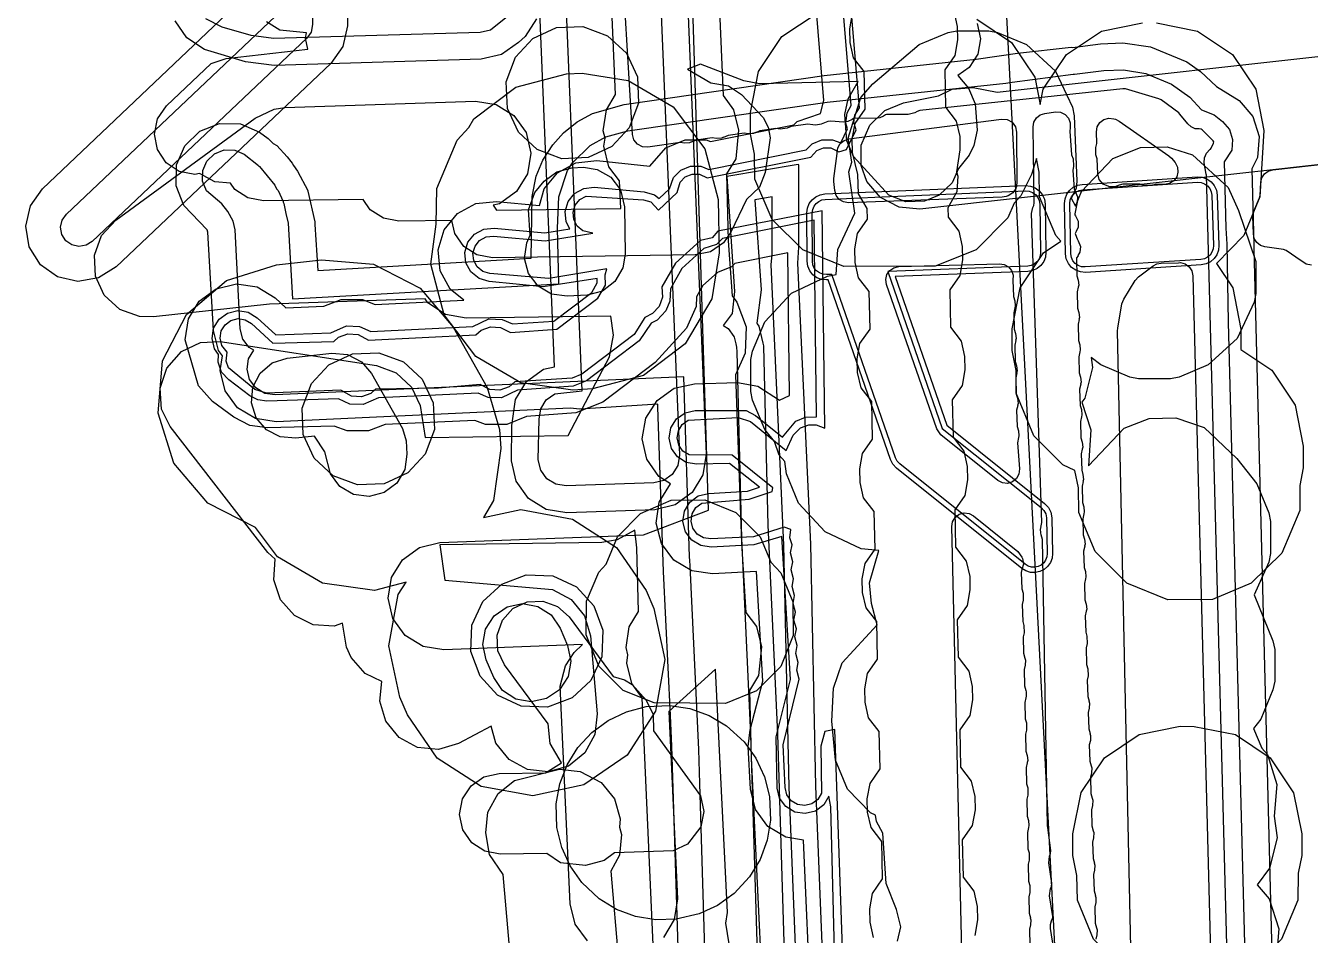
# Model space of a CAD drawing. Header units: metres. Extents: x 17722 to 17999, y 13535 to 15917.
# Drawn here: x 17749.28 to 17797.12, y 15619.15 to 15653 of the extents above; entities that cross this region are included whole.
import ezdxf

# ---------------------------------------------------------------- set-up
doc = ezdxf.new("R2010")
doc.units = ezdxf.units.M
for name, color, linetype in [('AI_GREENING_ALLOWED_ZONE', 4, 'Continuous'), ('AI_GREENING_EXCLUSIONS', 1, 'Continuous'), ('AI_GREENING_LAWN', 82, 'Continuous')]:
    doc.layers.add(name, color=color, linetype=linetype)

msp = doc.modelspace()

# ---------------------------------------------------------------- linework, layer by layer
at = {"layer": 'AI_GREENING_ALLOWED_ZONE'}
msp.add_lwpolyline([(17797.17, 15644.089), (17796.972, 15644.124), (17796.803, 15644.235), (17796.786, 15644.252), (17796.225, 15644.627), (17796.123, 15644.666), (17795.429, 15644.768), (17795.429, 15644.768), (17795.264, 15644.823), (17795.128, 15644.931), (17795.037, 15645.079), (17795.002, 15645.25), (17794.985, 15645.894), (17795.024, 15646.1), (17795.231, 15646.595), (17795.25, 15646.676), (17795.279, 15647.172), (17795.32, 15647.341), (17795.416, 15647.486), (17795.556, 15647.59), (17795.723, 15647.639), (17800.774, 15648.201)], dxfattribs=at)
at = {"layer": 'AI_GREENING_EXCLUSIONS'}
for points in [[(17770.209, 15618.936), (17769.746, 15619.563), (17769.558, 15620.321), (17769.189, 15628.421), (17769.379, 15629.177), (17769.708, 15629.667), (17770.022, 15629.965), (17764.854, 15629.767), (17764.083, 15629.89), (17763.418, 15630.298), (17762.96, 15630.93), (17762.779, 15631.689), (17762.902, 15632.459), (17763.31, 15633.124), (17763.942, 15633.582), (17764.701, 15633.764), (17772.287, 15634.054), (17774.712, 15634.964), (17773.243, 15681.901)], [(17772.929, 15612.382), (17772.241, 15627.988), (17771.85, 15628.518), (17771.663, 15629.275), (17771.709, 15629.578), (17771.639, 15629.856), (17771.754, 15630.628), (17772.099, 15631.202), (17772.045, 15633.572), (17771.966, 15634.22), (17771.306, 15633.86), (17770.736, 15633.768), (17764.707, 15633.683), (17764.89, 15632.363), (17768.906, 15632.012), (17769.593, 15631.643), (17770.086, 15631.038), (17770.311, 15630.291), (17770.562, 15627.393), (17770.476, 15626.617), (17770.1, 15625.933), (17769.491, 15625.445), (17768.742, 15625.228), (17767.966, 15625.313), (17767.282, 15625.689), (17766.795, 15626.298), (17766.612, 15626.928), (17765.399, 15626.284), (17764.651, 15626.06), (17763.875, 15626.139), (17763.188, 15626.508), (17762.694, 15627.113), (17762.47, 15627.86), (17762.544, 15628.594), (17761.923, 15628.895), (17761.405, 15629.479), (17761.23, 15629.865), (17761.074, 15630.759), (17760.766, 15630.655), (17759.988, 15630.706), (17759.288, 15631.051), (17758.773, 15631.637), (17758.522, 15632.376), (17758.573, 15633.147), (17758.293, 15633.39), (17754.657, 15638.078), (17754.341, 15638.732), (17754.286, 15639.51), (17754.533, 15640.251), (17755.088, 15640.873), (17755.795, 15641.203), (17756.52, 15641.244), (17762.345, 15640.347), (17763.078, 15640.079), (17763.653, 15639.552), (17763.976, 15638.87), (17764.155, 15637.676), (17769.488, 15637.751), (17771.019, 15640.681), (17771.175, 15641.477), (17771.078, 15642.191), (17765.68, 15642.115), (17764.912, 15642.256), (17764.257, 15642.681), (17764.153, 15642.831), (17758.362, 15642.635), (17754.037, 15642.162), (17753.515, 15642.173), (17752.782, 15642.44), (17752.207, 15642.968), (17751.877, 15643.675), (17751.843, 15644.455), (17752.11, 15645.188), (17752.638, 15645.763), (17757.823, 15649.564), (17758.53, 15649.893), (17758.937, 15649.95), (17766.027, 15650.19), (17766.797, 15650.064), (17767.461, 15649.652), (17767.916, 15649.019), (17768.094, 15648.259), (17767.968, 15647.489), (17767.556, 15646.826), (17766.923, 15646.37), (17766.687, 15646.315), (17766.819, 15646.131), (17771.439, 15646.196), (17771.394, 15647.223), (17771.003, 15647.753), (17770.816, 15648.511), (17770.861, 15648.814), (17770.792, 15649.091), (17770.907, 15649.863), (17771.252, 15650.438), (17770.807, 15660.548)], [(17773.655, 15660.641), (17774.628, 15637.054), (17774.502, 15636.283), (17774.1, 15635.629), (17773.47, 15635.169), (17772.711, 15634.986), (17769.44, 15634.872), (17768.67, 15634.997), (17768.006, 15635.408), (17767.55, 15636.042), (17767.372, 15636.801), (17767.382, 15638.124), (17767.525, 15639.093), (17767.935, 15639.757), (17768.569, 15640.213), (17768.969, 15640.307), (17768.163, 15659.847)], [(17772.655, 15660.6), (17773.628, 15637.019), (17773.566, 15636.634), (17773.36, 15636.302), (17773.049, 15636.077), (17772.67, 15635.985), (17769.405, 15635.871), (17769.02, 15635.934), (17768.688, 15636.139), (17768.46, 15636.456), (17768.371, 15636.836), (17768.399, 15638.358), (17768.461, 15638.743), (17768.667, 15639.075), (17768.983, 15639.303), (17770.006, 15639.414), (17769.15, 15660.17)], [(17774.803, 15660.724), (17775.258, 15650.401), (17775.645, 15649.873), (17775.831, 15649.115), (17775.726, 15648.048), (17775.386, 15647.486), (17775.446, 15644.987), (17775.586, 15642.95), (17775.771, 15642.713), (17776.112, 15641.796), (17776.073, 15640.81), (17775.715, 15640.005), (17775.942, 15633.743), (17776.105, 15631.165), (17776.492, 15630.638), (17776.678, 15629.88), (17776.573, 15628.813), (17776.233, 15628.251), (17776.294, 15625.751), (17776.926, 15612.528)], [(17779.432, 15617.589), (17779.261, 15623.93), (17779.197, 15624.319), (17779.005, 15624), (17778.691, 15623.768), (17778.312, 15623.674), (17777.926, 15623.732), (17777.592, 15623.934), (17777.36, 15624.248), (17777.266, 15624.626), (17777.227, 15626.529), (17777.762, 15628.662), (17777.439, 15633.989), (17776.404, 15633.681), (17774.812, 15633.596), (17774.426, 15633.652), (17774.09, 15633.851), (17773.857, 15634.164), (17773.76, 15634.542), (17773.816, 15634.928), (17774.015, 15635.263), (17774.328, 15635.497), (17774.706, 15635.593), (17776.162, 15635.671), (17776.604, 15635.819), (17775.495, 15636.707), (17774.267, 15636.676), (17773.883, 15636.742), (17773.553, 15636.95), (17773.328, 15637.269), (17773.242, 15637.65), (17773.308, 15638.034), (17773.517, 15638.364), (17773.835, 15638.589), (17774.216, 15638.675), (17776.114, 15638.677), (17776.46, 15638.497), (17777.469, 15637.689), (17777.962, 15638.277), (17778.324, 15638.428), (17778.738, 15638.44), (17778.644, 15645.759), (17775.231, 15645.079), (17775.01, 15644.858), (17774.542, 15644.708), (17773.716, 15643.969), (17773.289, 15643.203), (17773.27, 15642.745), (17773.119, 15642.384), (17772.795, 15642.034), (17772.579, 15641.923), (17772.122, 15641.265), (17770.17, 15639.785), (17769.669, 15639.588), (17767.602, 15639.434), (17766.998, 15639.144), (17766.505, 15639.163), (17766.131, 15639.323), (17762.415, 15639.152), (17761.847, 15638.897), (17761.354, 15638.916), (17760.935, 15639.107), (17758.258, 15639.026), (17757.927, 15639.073), (17757.63, 15639.225), (17756.84, 15639.816), (17756.579, 15640.107), (17756.449, 15640.475), (17756.465, 15640.767), (17756.312, 15640.976), (17756.22, 15641.355), (17756.28, 15641.74), (17756.483, 15642.074), (17756.798, 15642.304), (17757.177, 15642.396), (17757.563, 15642.336), (17757.896, 15642.133), (17758.594, 15641.491), (17760.65, 15641.565), (17761.225, 15641.826), (17761.718, 15641.806), (17762.129, 15641.622), (17765.936, 15641.8), (17766.534, 15642.084), (17767.027, 15642.064), (17767.409, 15641.899), (17768.955, 15642.001), (17770.359, 15643.065), (17770.562, 15643.428), (17770.562, 15643.587), (17768.558, 15643.286), (17766.54, 15643.475), (17766.166, 15643.587), (17765.863, 15643.833), (17765.678, 15644.176), (17765.638, 15644.564), (17765.749, 15644.938), (17765.995, 15645.241), (17766.339, 15645.426), (17766.727, 15645.466), (17768.615, 15645.289), (17769.542, 15645.444), (17769.407, 15645.695), (17769.367, 15646.083), (17769.478, 15646.457), (17769.724, 15646.76), (17770.068, 15646.945), (17770.456, 15646.986), (17772.317, 15646.815), (17772.693, 15646.71), (17772.872, 15646.569), (17773.253, 15646.929), (17773.402, 15647.346), (17773.678, 15647.622), (17774.038, 15647.772), (17774.429, 15647.772), (17774.718, 15647.652), (17778.353, 15648.377), (17778.574, 15648.598), (17778.934, 15648.748), (17779.325, 15648.748), (17779.635, 15648.643), (17779.889, 15649.162), (17779.829, 15649.371), (17779.873, 15649.759), (17780.024, 15650.033), (17779.626, 15654.816)], [(17779.732, 15617.603), (17779.411, 15626.809), (17779.044, 15626.731), (17778.895, 15626.187), (17778.924, 15624.436), (17778.783, 15624.202), (17778.563, 15624.039), (17778.298, 15623.974), (17778.028, 15624.014), (17777.794, 15624.155), (17777.632, 15624.375), (17777.566, 15624.64), (17777.492, 15626.233), (17778.083, 15628.68), (17777.994, 15629.007), (17778.049, 15629.303), (17777.96, 15629.63), (17778.015, 15629.926), (17777.927, 15630.253), (17777.982, 15630.549), (17777.893, 15630.876), (17777.948, 15631.172), (17777.859, 15631.499), (17777.914, 15631.795), (17777.825, 15632.122), (17777.88, 15632.418), (17777.792, 15632.745), (17777.85, 15633.051), (17777.765, 15633.38), (17777.823, 15633.675), (17777.742, 15633.936), (17777.775, 15634.243), (17777.527, 15634.335), (17776.388, 15633.98), (17774.796, 15633.896), (17774.526, 15633.935), (17774.291, 15634.074), (17774.127, 15634.293), (17774.06, 15634.558), (17774.099, 15634.828), (17774.238, 15635.063), (17774.457, 15635.226), (17776.219, 15635.373), (17777.082, 15635.663), (17777.107, 15635.801), (17775.597, 15637.01), (17773.99, 15637.022), (17773.759, 15637.168), (17773.602, 15637.391), (17773.542, 15637.657), (17773.588, 15637.927), (17773.734, 15638.157), (17773.957, 15638.315), (17775.817, 15638.416), (17776.273, 15638.263), (17777.607, 15637.194), (17777.861, 15637.759), (17778.13, 15638.028), (17778.441, 15638.146), (17778.719, 15638.146), (17779.044, 15638.018), (17778.94, 15646.104), (17775.056, 15645.35), (17774.843, 15645.107), (17774.417, 15645.002), (17773.479, 15644.161), (17772.972, 15643.284), (17772.995, 15642.901), (17772.87, 15642.551), (17772.627, 15642.283), (17772.34, 15642.142), (17771.941, 15641.504), (17769.989, 15640.025), (17769.638, 15639.886), (17767.495, 15639.743), (17767.289, 15639.563), (17766.939, 15639.438), (17766.565, 15639.457), (17766.201, 15639.648), (17764.657, 15639.515), (17762.314, 15639.467), (17762.138, 15639.316), (17761.788, 15639.191), (17761.413, 15639.21), (17761.022, 15639.429), (17758.25, 15639.326), (17757.81, 15639.465), (17756.837, 15640.26), (17756.746, 15640.517), (17756.786, 15640.844), (17756.584, 15641.102), (17756.519, 15641.367), (17756.561, 15641.637), (17756.704, 15641.871), (17756.924, 15642.032), (17757.19, 15642.096), (17757.459, 15642.054), (17757.693, 15641.912), (17758.482, 15641.186), (17760.752, 15641.25), (17760.934, 15641.406), (17761.284, 15641.532), (17761.659, 15641.512), (17762.045, 15641.299), (17766.042, 15641.489), (17766.243, 15641.664), (17766.593, 15641.79), (17766.967, 15641.77), (17767.336, 15641.575), (17769.064, 15641.708), (17770.591, 15642.865), (17770.88, 15643.348), (17770.857, 15643.73), (17770.928, 15643.952), (17768.767, 15643.591), (17766.568, 15643.774), (17766.306, 15643.852), (17766.094, 15644.024), (17765.965, 15644.264), (17765.936, 15644.536), (17766.015, 15644.798), (17766.187, 15645.01), (17766.427, 15645.14), (17766.699, 15645.168), (17768.626, 15644.987), (17770.4, 15645.283), (17770.035, 15645.371), (17769.823, 15645.543), (17769.693, 15645.784), (17769.665, 15646.055), (17769.743, 15646.317), (17769.916, 15646.529), (17770.156, 15646.659), (17772.294, 15646.516), (17772.557, 15646.442), (17772.85, 15646.136), (17773.547, 15646.794), (17773.652, 15647.18), (17773.845, 15647.373), (17774.097, 15647.478), (17774.37, 15647.478), (17774.661, 15647.335), (17778.527, 15648.106), (17778.741, 15648.349), (17778.993, 15648.454), (17779.266, 15648.454), (17779.561, 15648.307), (17779.848, 15648.394), (17780.207, 15649.129), (17780.128, 15649.396), (17780.159, 15649.668), (17780.333, 15649.94), (17779.915, 15654.958)], [(17779.388, 15596.878), (17778.254, 15622.691), (17777.587, 15622.792), (17776.919, 15623.194), (17776.455, 15623.822), (17776.268, 15624.58), (17776.193, 15626.172), (17776.262, 15626.794), (17776.739, 15628.606), (17776.493, 15632.691), (17774.865, 15632.598), (17774.093, 15632.709), (17773.422, 15633.107), (17772.954, 15633.732), (17772.762, 15634.489), (17772.873, 15635.261), (17773.298, 15635.951), (17772.864, 15636.225), (17772.414, 15636.863), (17772.242, 15637.624), (17772.375, 15638.393), (17772.792, 15639.053), (17773.429, 15639.503), (17774.19, 15639.675), (17775.784, 15639.716), (17776.553, 15639.583), (17777.348, 15639.067), (17777.728, 15639.242), (17777.66, 15644.543), (17775.69, 15644.151), (17775.565, 15644.026), (17775.051, 15643.813), (17774.504, 15643.329), (17774.269, 15642.904), (17774.25, 15642.547), (17773.894, 15641.745), (17772.726, 15640.468), (17770.774, 15638.988), (17769.771, 15638.593), (17767.936, 15638.452), (17767.196, 15638.163), (17766.405, 15638.163), (17766.004, 15638.31), (17762.668, 15638.156), (17762.045, 15637.916), (17761.253, 15637.916), (17760.764, 15638.1), (17758.288, 15638.027), (17757.626, 15638.119), (17757.031, 15638.425), (17756.241, 15639.016), (17755.719, 15639.596), (17755.221, 15641.313), (17755.341, 15642.084), (17755.747, 15642.75), (17756.377, 15643.211), (17757.135, 15643.395), (17757.906, 15643.275), (17758.573, 15642.869), (17758.968, 15642.505), (17760.384, 15642.558), (17761.027, 15642.806), (17761.819, 15642.806), (17762.291, 15642.629), (17765.599, 15642.784), (17765.093, 15643.195), (17764.722, 15643.881), (17764.642, 15644.658), (17764.865, 15645.405), (17765.357, 15646.011), (17766.044, 15646.382), (17766.82, 15646.462), (17768.412, 15646.313), (17768.594, 15646.925), (17769.086, 15647.53), (17769.773, 15647.901), (17770.549, 15647.981), (17772.519, 15647.777), (17773.122, 15648.454), (17773.843, 15648.753), (17774.623, 15648.753), (17774.786, 15648.686), (17777.894, 15649.305), (17778.018, 15649.43), (17778.882, 15649.729), (17779.006, 15650.217), (17778.652, 15654.465)], [(17787.079, 15588.403), (17787.079, 15595.93), (17787.193, 15596.504), (17787.519, 15596.99), (17788.005, 15597.315), (17788.71, 15597.403), (17785.766, 15654.317)], [(17791.394, 15653.101), (17792.925, 15652.797), (17794.222, 15651.929), (17795.09, 15650.632), (17795.394, 15649.101), (17795.247, 15646.634), (17794.643, 15645.189), (17793.624, 15644.149), (17794.233, 15643.239), (17794.537, 15641.708), (17794.537, 15640.943), (17795.687, 15640.174), (17796.555, 15638.877), (17796.859, 15637.346), (17796.859, 15636.54), (17796.728, 15635.881), (17796.728, 15634.956), (17796.065, 15633.37), (17794.921, 15632.247), (17793.476, 15631.643), (17791.815, 15631.627), (17790.293, 15632.247), (17789.106, 15633.434), (17788.502, 15634.879), (17788.486, 15635.799), (17788.357, 15636.448), (17787.907, 15636.652), (17786.827, 15637.732), (17786.164, 15639.318), (17786.164, 15640.161), (17786.015, 15640.911), (17786.015, 15641.713), (17786.319, 15643.244), (17787.187, 15644.541), (17787.835, 15644.975), (17787.641, 15645.189), (17787.037, 15646.634), (17787.021, 15647.554), (17786.922, 15648.054), (17786.734, 15647.457), (17786.341, 15646.667), (17786.092, 15646.4), (17785.863, 15645.851), (17784.676, 15644.664), (17783.154, 15644.044), (17779.747, 15644.041), (17778.225, 15644.661), (17777.081, 15645.784), (17776.434, 15647.293), (17776.418, 15648.213), (17776.269, 15648.963), (17776.269, 15649.765), (17776.573, 15651.296), (17777.441, 15652.593), (17778.753, 15653.463)], [(17780.856, 15619.057), (17780.729, 15619.629), (17780.718, 15620.128), (17780.819, 15620.705), (17781.192, 15621.241), (17781.161, 15622.633), (17780.763, 15623.151), (17780.636, 15623.722), (17780.624, 15624.222), (17780.725, 15624.799), (17781.099, 15625.335), (17781.067, 15626.727), (17780.67, 15627.245), (17780.542, 15627.816), (17780.531, 15628.316), (17780.632, 15628.893), (17781.006, 15629.428), (17780.974, 15630.821), (17780.576, 15631.339), (17780.449, 15631.91), (17780.438, 15632.41), (17780.539, 15632.986), (17780.913, 15633.522), (17780.881, 15634.914), (17780.483, 15635.433), (17780.356, 15636.004), (17780.345, 15636.504), (17780.446, 15637.08), (17780.819, 15637.616), (17780.788, 15639.008), (17780.39, 15639.526), (17780.263, 15640.098), (17780.251, 15640.598), (17780.352, 15641.174), (17780.726, 15641.71), (17780.694, 15643.102), (17780.297, 15643.62), (17780.17, 15644.191), (17780.158, 15644.691), (17780.259, 15645.268), (17780.633, 15645.804), (17780.624, 15646.2), (17780.298, 15646.746), (17780.272, 15647.464), (17780.076, 15648.285), (17780.065, 15648.785), (17780.166, 15649.362), (17780.54, 15649.897), (17780.508, 15651.29), (17780.11, 15651.808), (17779.983, 15652.379), (17779.972, 15652.879), (17780.073, 15653.455)], [(17783.843, 15653.541), (17783.971, 15652.97), (17783.982, 15652.47), (17783.881, 15651.894), (17783.507, 15651.358), (17783.539, 15649.966), (17783.937, 15649.448), (17784.064, 15648.876), (17784.075, 15648.376), (17783.94, 15647.56), (17783.995, 15647.402), (17783.96, 15646.818), (17783.624, 15646.22), (17783.632, 15645.872), (17784.03, 15645.354), (17784.157, 15644.782), (17784.168, 15644.283), (17784.067, 15643.706), (17783.694, 15643.17), (17783.725, 15641.778), (17784.123, 15641.26), (17784.25, 15640.689), (17784.262, 15640.189), (17784.161, 15639.612), (17783.787, 15639.076), (17783.819, 15637.684), (17784.216, 15637.166), (17784.344, 15636.595), (17784.355, 15636.095), (17784.254, 15635.518), (17783.88, 15634.983), (17783.912, 15633.59), (17784.31, 15633.072), (17784.437, 15632.501), (17784.448, 15632.001), (17784.347, 15631.425), (17783.973, 15630.889), (17784.005, 15629.497), (17784.403, 15628.978), (17784.53, 15628.407), (17784.541, 15627.907), (17784.44, 15627.331), (17784.067, 15626.795), (17784.098, 15625.403), (17784.496, 15624.885), (17784.623, 15624.313), (17784.635, 15623.813), (17784.534, 15623.237), (17784.16, 15622.701), (17784.192, 15621.309), (17784.589, 15620.791), (17784.716, 15620.22), (17784.728, 15619.72), (17784.627, 15619.143)], [(17784.713, 15653.086), (17784.839, 15652.515), (17784.737, 15651.938), (17784.422, 15651.445), (17784.001, 15651.151), (17784.398, 15650.675), (17784.643, 15650.09), (17784.721, 15649.108), (17784.59, 15648.536), (17784.416, 15648.177), (17784.026, 15647.683), (17783.783, 15647.15), (17783.298, 15646.691), (17782.756, 15646.464), (17782.065, 15646.445), (17781.426, 15646.691), (17780.104, 15648.133), (17779.859, 15648.718), (17779.781, 15649.701), (17779.912, 15650.273), (17780.279, 15650.919), (17776.606, 15650.842), (17776.03, 15650.944), (17774.417, 15651.573), (17773.926, 15651.384), (17774.798, 15650.874), (17775.454, 15650.767), (17775.936, 15650.435), (17776.741, 15649.579), (17776.926, 15649.219), (17777.008, 15648.822), (17776.825, 15647.538), (17776.612, 15646.993), (17776.128, 15646.536), (17775.545, 15645.319), (17775.268, 15644.921), (17774.786, 15644.589), (17774.214, 15644.467), (17766.66, 15644.36), (17766.084, 15644.466), (17765.593, 15644.784), (17765.261, 15645.266), (17765.157, 15645.753), (17763.176, 15645.725), (17762.601, 15645.831), (17762.11, 15646.15), (17761.845, 15646.534), (17758.132, 15646.482), (17757.557, 15646.588), (17757.066, 15646.906), (17756.903, 15647.142), (17756.32, 15647.183), (17755.754, 15647.493), (17755.574, 15647.458), (17755.001, 15647.574), (17754.515, 15647.901), (17754.191, 15648.389), (17754.079, 15648.963), (17754.195, 15649.537), (17754.522, 15650.022), (17756.187, 15651.597), (17756.744, 15651.776), (17759.794, 15652.127), (17759.706, 15652.539), (17759.741, 15652.73), (17758.743, 15652.83), (17758.252, 15653.148)], [(17768.306, 15653.252), (17767.883, 15652.596), (17767.634, 15652.381), (17766.998, 15651.928), (17766.238, 15651.753), (17758.54, 15651.521), (17757.471, 15651.652), (17755.942, 15652.12), (17755.287, 15652.544), (17754.844, 15653.186)], [(17767.165, 15653.292), (17766.588, 15652.84), (17766.208, 15652.752), (17758.51, 15652.52), (17757.676, 15652.631), (17756.599, 15652.941), (17755.984, 15653.261)], [(17784.698, 15653.249), (17785.995, 15652.381), (17786.863, 15651.084), (17787.064, 15650.071), (17787.176, 15650.637), (17788.044, 15651.934), (17789.341, 15652.802), (17790.872, 15653.106)], [(17774.02, 15604.873), (17773.442, 15623.036), (17773.339, 15626.184), (17773.293, 15627.329), (17773.028, 15632.686), (17772.829, 15638.806), (17772.825, 15638.913), (17769.917, 15638.724), (17769.559, 15638.765), (17758.615, 15638.259), (17757.843, 15638.376), (17757.175, 15638.78), (17756.713, 15639.408), (17756.526, 15640.166), (17756.609, 15640.714), (17756.464, 15640.91), (17756.464, 15640.91), (17756.273, 15641.656), (17756.064, 15645.316), (17756.044, 15645.408), (17755.169, 15646.313), (17754.883, 15647.039), (17754.897, 15647.819), (17755.209, 15648.535), (17755.77, 15649.077), (17756.496, 15649.362), (17757.277, 15649.348), (17757.992, 15649.037), (17758.312, 15648.806), (17758.493, 15648.62), (17758.628, 15648.536), (17759.018, 15648.123), (17759.151, 15647.941), (17759.207, 15647.883), (17759.253, 15647.801), (17759.408, 15647.589), (17759.783, 15646.861), (17759.785, 15646.853), (17759.791, 15646.841), (17760.049, 15645.706), (17760.049, 15645.599), (17760.157, 15643.887), (17768.111, 15644.347), (17768.141, 15646.637), (17768.295, 15647.402), (17768.541, 15647.992), (17768.908, 15648.57), (17769.315, 15649.017), (17769.821, 15649.417), (17770.396, 15649.737), (17771.568, 15650.071), (17779.013, 15651.145), (17784.673, 15651.752), (17786.215, 15651.979), (17788.215, 15652.199), (17788.263, 15652.192), (17789.306, 15652.327), (17790.146, 15652.358), (17791.176, 15652.21), (17792.518, 15651.653), (17793.037, 15651.295), (17793.626, 15650.738), (17794.478, 15650.214), (17794.984, 15649.619), (17795.223, 15648.877), (17795.161, 15648.099), (17794.94, 15647.668), (17795.013, 15644.829), (17795.021, 15644.709), (17795.029, 15644.214), (17795.866, 15611.666)], [(17781.747, 15618.926), (17781.877, 15619.456), (17781.716, 15620.104), (17781.327, 15621.074), (17781.202, 15622.95), (17780.965, 15623.381), (17780.932, 15623.61), (17780.744, 15623.705), (17779.889, 15624.582), (17779.436, 15625.666), (17779.303, 15627.119), (17779.371, 15628.341), (17779.682, 15629.288), (17780.986, 15630.699), (17780.785, 15631.499), (17780.71, 15632.265), (17781.05, 15633.463), (17780.4, 15633.528), (17779.054, 15634.159), (17778.066, 15635.232), (17777.612, 15636.316), (17777.547, 15636.779), (17777.341, 15637.021), (17777.168, 15637.53), (17776.807, 15637.976), (17776.354, 15639.06), (17776.289, 15639.382), (17776.289, 15640.57), (17776.354, 15640.892), (17776.354, 15640.892), (17776.807, 15641.976), (17777.795, 15643.049), (17779.142, 15643.68), (17779.467, 15643.745), (17779.532, 15644.676), (17780.159, 15646.017), (17779.936, 15647.562), (17780.042, 15647.923), (17779.912, 15648.82), (17780.385, 15650.334), (17780.824, 15650.835), (17782.557, 15652.297), (17783.64, 15652.75), (17783.963, 15652.815), (17785.15, 15652.815), (17785.473, 15652.75), (17786.556, 15652.297), (17787.63, 15651.309), (17788.26, 15649.962), (17788.326, 15649.64), (17788.433, 15647.21), (17788.402, 15646.939), (17788.218, 15646.583), (17788.381, 15646.284), (17788.603, 15646.835), (17789.763, 15648.057), (17790.793, 15648.464), (17791.787, 15648.491), (17792.736, 15648.191), (17794.061, 15646.98), (17794.447, 15646.124), (17795.092, 15644.219), (17795.092, 15643.032), (17795.027, 15642.709), (17794.396, 15641.363), (17793.322, 15640.375), (17792.239, 15639.921), (17791.916, 15639.856), (17790.729, 15639.856), (17790.407, 15639.921), (17789.323, 15640.375), (17788.957, 15640.655), (17789.013, 15640.274), (17788.728, 15639.139), (17788.617, 15638.989), (17788.944, 15637.958), (17788.865, 15636.614), (17790.192, 15638.024), (17791.123, 15638.374), (17792.117, 15638.401), (17793.167, 15638.049), (17794.391, 15636.89), (17795.127, 15635.954), (17795.58, 15634.871), (17795.645, 15634.549), (17795.645, 15633.361), (17795.58, 15633.039), (17795.035, 15631.819), (17795.732, 15630.109), (17795.797, 15629.786), (17795.797, 15628.599), (17795.732, 15628.277), (17795.279, 15627.193), (17795.009, 15626.838), (17795.321, 15626.11), (17795.523, 15625.87), (17795.876, 15624.754), (17795.772, 15623.581), (17795.891, 15622.777), (17795.606, 15621.642), (17795.149, 15621.027), (17795.596, 15620.496), (17795.95, 15619.38), (17795.846, 15618.207)], [(17802.289, 15648.369), (17782.583, 15646.177), (17781.806, 15646.244), (17781.113, 15646.603), (17780.61, 15647.2), (17780.395, 15647.801), (17780.401, 15648.556), (17780.714, 15649.298), (17781.273, 15649.842), (17781.972, 15650.127), (17783.28, 15650.386), (17783.784, 15650.64), (17783.784, 15650.64), (17784.562, 15650.698), (17785.462, 15650.522), (17799.967, 15652.136)], [(17802.289, 15648.369), (17782.583, 15646.177), (17781.806, 15646.244), (17781.113, 15646.603), (17780.61, 15647.2), (17780.395, 15647.801), (17780.401, 15648.556), (17780.714, 15649.298), (17781.273, 15649.842), (17781.972, 15650.127), (17783.28, 15650.386), (17783.784, 15650.64), (17783.784, 15650.64), (17784.562, 15650.698), (17785.462, 15650.522), (17799.967, 15652.136)], [(17774.896, 15607.904), (17774.385, 15624.799), (17774.344, 15626.055), (17774.021, 15632.894), (17774.014, 15633.098), (17774.007, 15633.235), (17773.792, 15639.936), (17758.569, 15639.258), (17758.183, 15639.316), (17757.849, 15639.518), (17757.618, 15639.832), (17757.525, 15640.211), (17757.583, 15640.597), (17757.779, 15640.921), (17757.6, 15641.027), (17757.369, 15641.335), (17757.369, 15641.335), (17757.272, 15641.713), (17757.077, 15645.408), (17757.011, 15645.724), (17756.812, 15646.089), (17756.588, 15646.367), (17756.01, 15646.854), (17755.867, 15647.217), (17755.874, 15647.607), (17756.03, 15647.964), (17756.311, 15648.235), (17756.674, 15648.378), (17757.064, 15648.371), (17757.422, 15648.215), (17757.949, 15647.801), (17757.969, 15647.776), (17757.994, 15647.759), (17758.557, 15647.064), (17758.623, 15646.932), (17758.679, 15646.861), (17758.868, 15646.459), (17758.873, 15646.436), (17758.897, 15646.387), (17758.968, 15646.015), (17759.05, 15645.649), (17759.211, 15642.828), (17769.136, 15643.387), (17769.085, 15645.469), (17769.141, 15646.635), (17769.464, 15647.608), (17769.648, 15647.896), (17770.308, 15648.544), (17770.882, 15648.864), (17771.711, 15649.082), (17779.127, 15650.151), (17785.785, 15650.865), (17786.023, 15650.896), (17788.293, 15651.202), (17788.345, 15651.195), (17789.435, 15651.335), (17790.17, 15651.359), (17790.992, 15651.227), (17791.951, 15650.829), (17792.63, 15650.335), (17793.072, 15649.866), (17793.544, 15649.678), (17793.857, 15649.43), (17794.11, 15649.132), (17794.23, 15648.761), (17794.199, 15648.372), (17793.911, 15647.932), (17793.975, 15645.468), (17794.016, 15644.866), (17794.066, 15641.961), (17794.804, 15613.635)], [(17780.641, 15576.48), (17778.709, 15624.695), (17778.521, 15633.702), (17778.039, 15644.158), (17778.079, 15644.756), (17778.073, 15647.822), (17778.044, 15647.829), (17775.392, 15647.39), (17775.675, 15643.107), (17775.593, 15642.289), (17775.259, 15641.839), (17775.277, 15641.828), (17775.443, 15641.724), (17775.443, 15641.724), (17775.443, 15641.724), (17775.443, 15641.724), (17775.659, 15641.432), (17775.662, 15641.419), (17775.67, 15641.407), (17775.727, 15641.161), (17775.758, 15641.04), (17775.758, 15641.028), (17775.758, 15641.027), (17775.762, 15640.874), (17775.942, 15633.908), (17776.279, 15626.603), (17776.279, 15626.603), (17776.279, 15626.603), (17776.837, 15608.317)], [(17779.642, 15576.447), (17777.71, 15624.657), (17777.521, 15633.661), (17777.04, 15644.117), (17777.079, 15644.469), (17777.075, 15646.634), (17776.431, 15646.515), (17776.674, 15643.165), (17776.515, 15641.926), (17776.522, 15641.903), (17776.581, 15641.819), (17776.73, 15641.179), (17776.757, 15641.086), (17776.758, 15641.061), (17776.758, 15641.059), (17776.922, 15634.408), (17777.279, 15626.636), (17777.279, 15626.636), (17777.279, 15626.636), (17777.279, 15626.636), (17777.838, 15608.308)], [(17775.481, 15618.823), (17775.358, 15619.592), (17775.419, 15619.993), (17774.969, 15629.045), (17773.228, 15627.471), (17773.553, 15620.507), (17773.437, 15619.736), (17773.034, 15619.067)], [(17767.876, 15612.044), (17767.066, 15621.404), (17766.551, 15622.152), (17766.413, 15622.957), (17766.498, 15623.732), (17766.874, 15624.417), (17767.482, 15624.905), (17769.155, 15625.327), (17769.93, 15625.239), (17770.715, 15624.835), (17771.205, 15624.227), (17771.424, 15623.478), (17771.391, 15623.174), (17771.472, 15622.899), (17771.39, 15622.123), (17771.069, 15621.534), (17771.933, 15611.558)]]:
    msp.add_lwpolyline(points, dxfattribs=at)
for points in [[(17749.905, 15646.932), (17757.261, 15653.899), (17757.203, 15660.95), (17757.349, 15661.717), (17757.777, 15662.369), (17758.422, 15662.808), (17759.186, 15662.967), (17759.953, 15662.821), (17760.605, 15662.393), (17761.044, 15661.747), (17761.203, 15660.983), (17761.267, 15652.991), (17761.094, 15652.23), (17760.643, 15651.593), (17752.655, 15644.028), (17751.995, 15643.612), (17751.226, 15643.481), (17750.465, 15643.654), (17749.828, 15644.105), (17749.412, 15644.765), (17749.281, 15645.534), (17749.454, 15646.295), (17749.905, 15646.932)], [(17750.799, 15645.988), (17758.566, 15653.344), (17758.503, 15660.961), (17758.554, 15661.229), (17758.704, 15661.458), (17758.929, 15661.611), (17759.197, 15661.667), (17759.465, 15661.616), (17759.694, 15661.466), (17759.847, 15661.24), (17759.903, 15660.973), (17759.968, 15653.051), (17759.907, 15652.76), (17759.749, 15652.537), (17751.761, 15644.972), (17751.53, 15644.826), (17751.261, 15644.78), (17750.995, 15644.841), (17750.772, 15644.999), (17750.626, 15645.23), (17750.58, 15645.499), (17750.641, 15645.765), (17750.799, 15645.988)], [(17770.953, 15652.629), (17771.652, 15651.982), (17772.061, 15651.1), (17772.1, 15650.114), (17771.759, 15649.197), (17771.112, 15648.498), (17770.23, 15648.089), (17769.244, 15648.05), (17768.327, 15648.391), (17767.628, 15649.038), (17767.219, 15649.92), (17767.18, 15650.906), (17767.521, 15651.823), (17768.168, 15652.522), (17769.05, 15652.931), (17770.036, 15652.97), (17770.953, 15652.629)], [(17771.713, 15650.961), (17773.396, 15649.976), (17774.575, 15648.421), (17775.069, 15646.534), (17775.103, 15644.546), (17774.829, 15642.837), (17773.844, 15641.154), (17772.289, 15639.975), (17770.395, 15639.481), (17769.655, 15639.436), (17767.723, 15639.702), (17766.039, 15640.688), (17764.86, 15642.242), (17764.366, 15644.129), (17764.571, 15645.614), (17764.59, 15646.937), (17765.346, 15648.743), (17765.784, 15649.207), (17765.975, 15649.533), (17767.529, 15650.711), (17769.417, 15651.205), (17770.004, 15651.235), (17771.713, 15650.961)], [(17770.568, 15647.653), (17771.073, 15647.358), (17771.427, 15646.892), (17771.578, 15646.258), (17771.604, 15644.494), (17771.521, 15643.982), (17771.226, 15643.476), (17770.759, 15643.123), (17770.193, 15642.975), (17769.447, 15642.93), (17768.867, 15643.01), (17768.362, 15643.305), (17768.008, 15643.772), (17767.86, 15644.338), (17767.94, 15644.918), (17768.067, 15645.203), (17768.001, 15646.147), (17768.248, 15646.786), (17768.593, 15647.21), (17769.059, 15647.563), (17769.625, 15647.712), (17770.056, 15647.736), (17770.568, 15647.653)], [(17788.007, 15644.505), (17787.97, 15646.383), (17787.989, 15646.56), (17788.052, 15646.726), (17788.155, 15646.871), (17788.29, 15646.985), (17788.451, 15647.062), (17788.625, 15647.095), (17792.911, 15647.373), (17793.097, 15647.36), (17793.273, 15647.299), (17793.426, 15647.193), (17793.547, 15647.051), (17793.625, 15646.881), (17793.656, 15646.697), (17793.717, 15644.824), (17793.7, 15644.646), (17793.639, 15644.478), (17793.536, 15644.331), (17793.4, 15644.215), (17793.239, 15644.137), (17793.063, 15644.102), (17788.753, 15643.82), (17788.565, 15643.834), (17788.388, 15643.896), (17788.233, 15644.003), (17788.113, 15644.148), (17788.036, 15644.319), (17788.007, 15644.505)], [(17788.207, 15644.509), (17788.17, 15646.387), (17788.184, 15646.513), (17788.229, 15646.632), (17788.302, 15646.735), (17788.399, 15646.817), (17788.513, 15646.872), (17788.638, 15646.896), (17792.924, 15647.173), (17793.057, 15647.164), (17793.182, 15647.12), (17793.292, 15647.045), (17793.378, 15646.943), (17793.434, 15646.822), (17793.456, 15646.691), (17793.517, 15644.817), (17793.505, 15644.69), (17793.461, 15644.57), (17793.388, 15644.465), (17793.291, 15644.382), (17793.176, 15644.327), (17793.05, 15644.302), (17788.74, 15644.02), (17788.606, 15644.029), (17788.479, 15644.074), (17788.369, 15644.151), (17788.283, 15644.254), (17788.228, 15644.376), (17788.207, 15644.509)], [(17779.109, 15643.537), (17778.923, 15643.554), (17778.747, 15643.62), (17778.596, 15643.73), (17778.479, 15643.877), (17778.405, 15644.049), (17778.38, 15644.235), (17778.376, 15646.036), (17778.399, 15646.213), (17778.465, 15646.378), (17778.571, 15646.521), (17778.709, 15646.633), (17778.872, 15646.707), (17779.047, 15646.737), (17781.162, 15646.825), (17781.162, 15646.825), (17786.516, 15647.049), (17786.7, 15647.032), (17786.874, 15646.967), (17787.024, 15646.859), (17787.141, 15646.715), (17787.217, 15646.546), (17787.245, 15646.363), (17787.279, 15644.567), (17787.259, 15644.388), (17787.194, 15644.219), (17787.088, 15644.073), (17786.949, 15643.959), (17786.784, 15643.884), (17786.606, 15643.854), (17781.662, 15643.667), (17783.587, 15638.126), (17787.229, 15635.219), (17787.368, 15635.07), (17787.459, 15634.888), (17787.493, 15634.687), (17787.521, 15633.359), (17787.503, 15633.184), (17787.442, 15633.019), (17787.341, 15632.875), (17787.208, 15632.76), (17787.05, 15632.682), (17786.878, 15632.646), (17786.702, 15632.654), (17786.534, 15632.705), (17786.384, 15632.797), (17781.713, 15636.536), (17781.579, 15636.678), (17781.489, 15636.852), (17779.166, 15643.539), (17779.109, 15643.537)], [(17779.101, 15643.736), (17778.968, 15643.749), (17778.842, 15643.796), (17778.734, 15643.875), (17778.651, 15643.979), (17778.598, 15644.102), (17778.58, 15644.235), (17778.576, 15646.036), (17778.592, 15646.163), (17778.64, 15646.281), (17778.715, 15646.383), (17778.814, 15646.463), (17778.93, 15646.515), (17779.056, 15646.537), (17781.17, 15646.625), (17781.17, 15646.625), (17786.524, 15646.849), (17786.656, 15646.837), (17786.78, 15646.791), (17786.887, 15646.713), (17786.971, 15646.611), (17787.025, 15646.49), (17787.045, 15646.359), (17787.079, 15644.563), (17787.065, 15644.435), (17787.019, 15644.315), (17786.943, 15644.211), (17786.843, 15644.129), (17786.726, 15644.076), (17786.598, 15644.054), (17781.402, 15643.857), (17781.387, 15643.85), (17783.417, 15638.006), (17787.105, 15635.063), (17787.204, 15634.956), (17787.268, 15634.826), (17787.293, 15634.683), (17787.321, 15633.355), (17787.308, 15633.23), (17787.264, 15633.112), (17787.193, 15633.009), (17787.097, 15632.927), (17786.985, 15632.871), (17786.862, 15632.845), (17786.736, 15632.851), (17786.616, 15632.888), (17786.509, 15632.953), (17781.838, 15636.692), (17781.742, 15636.794), (17781.678, 15636.918), (17779.306, 15643.745), (17779.101, 15643.736)], [(17766.311, 15639.824), (17766.461, 15639.538), (17766.922, 15637.971), (17766.974, 15637.261), (17766.705, 15635.329), (17766.33, 15634.691), (17767.726, 15634.99), (17769.645, 15634.639), (17771.283, 15633.579), (17772.391, 15631.974), (17772.677, 15631.314), (17773.086, 15629.406), (17772.734, 15627.488), (17771.675, 15625.849), (17770.069, 15624.741), (17768.162, 15624.332), (17766.243, 15624.683), (17764.605, 15625.743), (17763.496, 15627.348), (17763.211, 15628.008), (17762.802, 15629.916), (17763.154, 15631.834), (17763.445, 15632.284), (17762.272, 15631.98), (17760.34, 15632.249), (17758.658, 15633.237), (17757.835, 15634.326), (17756.06, 15635.227), (17754.802, 15636.718), (17754.211, 15638.577), (17754.377, 15640.521), (17755.274, 15642.254), (17756.765, 15643.511), (17758.624, 15644.102), (17760.294, 15644.289), (17762.238, 15644.123), (17763.971, 15643.227), (17765.201, 15641.784), (17766.311, 15639.824)], [(17757.739, 15639.55), (17758.008, 15640.069), (17758.456, 15640.447), (17759.014, 15640.624), (17760.683, 15640.811), (17761.266, 15640.761), (17761.786, 15640.492), (17762.155, 15640.059), (17763.31, 15638.013), (17763.449, 15637.543), (17763.48, 15637.058), (17763.399, 15636.478), (17763.103, 15635.974), (17762.636, 15635.621), (17762.069, 15635.474), (17761.49, 15635.555), (17760.985, 15635.851), (17760.632, 15636.318), (17760.417, 15637.14), (17760.033, 15637.719), (17759.347, 15637.643), (17758.764, 15637.692), (17758.244, 15637.961), (17757.867, 15638.409), (17757.69, 15638.966), (17757.739, 15639.55)], [(17763.353, 15640.489), (17764.052, 15639.842), (17764.461, 15638.96), (17764.5, 15637.974), (17764.159, 15637.057), (17763.512, 15636.358), (17762.63, 15635.949), (17761.644, 15635.91), (17760.727, 15636.251), (17760.028, 15636.898), (17759.619, 15637.78), (17759.58, 15638.766), (17759.921, 15639.683), (17760.568, 15640.382), (17761.45, 15640.791), (17762.436, 15640.83), (17763.353, 15640.489)], [(17773.315, 15635.338), (17774.573, 15635.352), (17775.726, 15634.885), (17776.632, 15633.979), (17777.03, 15633.029), (17777.399, 15632.641), (17777.852, 15631.557), (17777.867, 15630.3), (17777.399, 15629.146), (17776.493, 15628.24), (17775.34, 15627.773), (17772.684, 15627.795), (17771.531, 15628.262), (17770.625, 15629.168), (17770.157, 15630.322), (17770.171, 15631.579), (17770.625, 15632.663), (17770.897, 15632.953), (17771.326, 15633.979), (17772.175, 15634.846), (17773.315, 15635.338)], [(17769.792, 15632.112), (17770.439, 15631.413), (17770.78, 15630.496), (17770.741, 15629.51), (17770.332, 15628.628), (17769.633, 15627.981), (17768.716, 15627.64), (17767.73, 15627.679), (17766.848, 15628.088), (17766.201, 15628.787), (17765.86, 15629.704), (17765.899, 15630.69), (17766.308, 15631.572), (17767.007, 15632.219), (17767.924, 15632.56), (17768.91, 15632.521), (17769.792, 15632.112)], [(17768.642, 15625.186), (17769.23, 15625.564), (17768.809, 15626.282), (17768.739, 15627.013), (17767.115, 15629.207), (17766.865, 15629.737), (17766.836, 15630.321), (17767.034, 15630.872), (17767.427, 15631.305), (17767.957, 15631.555), (17768.541, 15631.584), (17769.092, 15631.386), (17769.525, 15630.993), (17771.164, 15628.78), (17771.583, 15628.657), (17771.863, 15628.484), (17772.394, 15627.895), (17772.643, 15627.366), (17772.663, 15626.756), (17774.409, 15624.331), (17774.53, 15623.758), (17774.423, 15623.183), (17773.923, 15622.535), (17773.393, 15622.285), (17771.206, 15622.217), (17770.825, 15621.93), (17770.135, 15621.746), (17769.194, 15621.846), (17768.688, 15622.186), (17766.957, 15622.165), (17766.382, 15622.272), (17765.891, 15622.591), (17765.56, 15623.074), (17765.439, 15623.646), (17765.546, 15624.222), (17765.865, 15624.712), (17766.348, 15625.044), (17766.92, 15625.165), (17768.642, 15625.186)], [(17769.464, 15629.926), (17769.586, 15629.354), (17769.481, 15628.778), (17769.163, 15628.287), (17768.681, 15627.954), (17768.109, 15627.831), (17767.533, 15627.937), (17767.042, 15628.255), (17766.71, 15628.736), (17766.424, 15629.396), (17766.302, 15629.968), (17766.407, 15630.544), (17766.725, 15631.035), (17767.207, 15631.368), (17767.779, 15631.491), (17768.354, 15631.385), (17768.846, 15631.067), (17769.184, 15630.572), (17769.464, 15629.926)], [(17771.652, 15627.467), (17772.385, 15627.659), (17773.268, 15627.703), (17774.017, 15627.586), (17774.73, 15627.33), (17775.382, 15626.944), (17776.034, 15626.349), (17776.478, 15625.734), (17776.797, 15625.047), (17776.982, 15624.312), (17777.017, 15623.429), (17776.893, 15622.682), (17776.629, 15621.971), (17776.236, 15621.323), (17775.664, 15620.703), (17775.05, 15620.26), (17774.362, 15619.941), (17773.502, 15619.74), (17772.744, 15619.721), (17771.997, 15619.847), (17771.287, 15620.11), (17770.639, 15620.503), (17769.993, 15621.106), (17769.556, 15621.725), (17769.244, 15622.416), (17769.067, 15623.153), (17769.041, 15624.036), (17769.174, 15624.782), (17769.445, 15625.489), (17769.845, 15626.133), (17770.359, 15626.69), (17770.969, 15627.14), (17771.652, 15627.467)], [(17790.75, 15626.619), (17792.281, 15626.923), (17792.803, 15626.918), (17794.334, 15626.614), (17795.631, 15625.746), (17796.499, 15624.449), (17796.803, 15622.918), (17796.803, 15622.112), (17796.672, 15621.453), (17796.656, 15620.451), (17796.052, 15619.006), (17794.865, 15617.819), (17793.343, 15617.199), (17791.682, 15617.215), (17790.173, 15617.862), (17789.05, 15619.006), (17788.446, 15620.451), (17788.43, 15621.371), (17788.281, 15622.121), (17788.281, 15622.923), (17788.585, 15624.454), (17789.453, 15625.751), (17790.75, 15626.619)]]:
    msp.add_lwpolyline(points, close=True, dxfattribs=at)
at = {"layer": 'AI_GREENING_LAWN'}
for points in [[(17796.677, 15517.822), (17793.252, 15647.433), (17793.248, 15647.47), (17793.173, 15647.893), (17793.177, 15648.084), (17793.251, 15648.26), (17793.386, 15648.395), (17793.402, 15648.405), (17793.427, 15648.441), (17793.514, 15648.634), (17793.524, 15648.678), (17793.499, 15648.716), (17793.1, 15649.12), (17793.055, 15649.148), (17792.989, 15649.156), (17792.839, 15649.164), (17792.682, 15649.23), (17792.556, 15649.344), (17792.269, 15649.712), (17792.221, 15649.759), (17791.563, 15650.243), (17791.485, 15650.281), (17790.234, 15650.645), (17790.139, 15650.654), (17782.579, 15649.842), (17782.484, 15649.812), (17782.392, 15649.76), (17782.144, 15649.696), (17781.373, 15649.7), (17781.337, 15649.695), (17781.304, 15649.679), (17781.23, 15649.63), (17781.092, 15649.565), (17780.941, 15649.545), (17780.182, 15649.562), (17780.144, 15649.557), (17780.11, 15649.541), (17780.056, 15649.503), (17779.901, 15649.431), (17779.732, 15649.415), (17779.266, 15649.451), (17779.152, 15649.433), (17778.907, 15649.33), (17778.713, 15649.292), (17778.595, 15649.316), (17778.409, 15649.34), (17777.792, 15649.25), (17777.645, 15649.186), (17777.379, 15649.148), (17777.22, 15649.168), (17776.626, 15649.084), (17776.457, 15649.014), (17776.455, 15649.02), (17776.385, 15648.987), (17776.196, 15648.975), (17776.032, 15648.997), (17775.438, 15648.912), (17775.269, 15648.843), (17775.266, 15648.849), (17775.197, 15648.816), (17775.007, 15648.804), (17774.843, 15648.825), (17774.249, 15648.741), (17774.08, 15648.671), (17774.078, 15648.677), (17774.008, 15648.644), (17773.819, 15648.632), (17773.655, 15648.653), (17772.451, 15648.481), (17772.246, 15648.494), (17772.063, 15648.588), (17771.934, 15648.748), (17771.88, 15648.946), (17771.423, 15656.625)], [(17787.57, 15618.622), (17787.444, 15619.392), (17787.443, 15619.542), (17787.486, 15619.686), (17787.525, 15619.769), (17787.535, 15619.804), (17787.535, 15619.84), (17787.415, 15620.618), (17787.448, 15620.889), (17787.478, 15620.96), (17787.495, 15621.09), (17787.386, 15621.844), (17787.412, 15622.092), (17787.447, 15622.184), (17787.461, 15622.304), (17787.345, 15623.154), (17787.34, 15623.213), (17787.146, 15633.878), (17787.097, 15634.056), (17787.099, 15634.057), (17787.081, 15634.108), (17787.076, 15634.271), (17787.093, 15634.323), (17787.09, 15634.323), (17787.13, 15634.504), (17786.745, 15646.008), (17786.788, 15646.228), (17786.823, 15646.305), (17786.844, 15646.41), (17786.798, 15649.233), (17786.828, 15649.412), (17786.92, 15649.568), (17787.061, 15649.681), (17787.233, 15649.737), (17787.629, 15649.789), (17787.817, 15649.777), (17787.988, 15649.698), (17788.116, 15649.56), (17788.185, 15649.385), (17788.185, 15649.385), (17788.185, 15649.197), (17788.161, 15649.074), (17788.23, 15648.19), (17788.285, 15648.039), (17788.306, 15647.772), (17788.275, 15647.615), (17788.327, 15646.934), (17788.366, 15646.82), (17788.375, 15646.805), (17788.446, 15646.626), (17788.444, 15646.433), (17788.354, 15646.002), (17788.353, 15645.961), (17788.379, 15645.929), (17788.479, 15645.726), (17788.479, 15645.499), (17788.402, 15645.342), (17788.406, 15645.34), (17788.365, 15645.266), (17788.372, 15645.227), (17788.435, 15645.065), (17788.482, 15644.993), (17788.559, 15644.785), (17788.538, 15644.565), (17788.465, 15644.442), (17788.471, 15644.438), (17788.42, 15644.357), (17788.412, 15644.311), (17788.428, 15643.693), (17788.477, 15643.535), (17788.497, 15643.346), (17788.476, 15643.272), (17788.482, 15643.27), (17788.442, 15643.092), (17788.458, 15642.487), (17788.507, 15642.329), (17788.527, 15642.14), (17788.506, 15642.066), (17788.512, 15642.064), (17788.472, 15641.886), (17788.488, 15641.281), (17788.536, 15641.123), (17788.556, 15640.934), (17788.536, 15640.86), (17788.542, 15640.859), (17788.502, 15640.68), (17788.518, 15640.075), (17788.566, 15639.917), (17788.586, 15639.728), (17788.565, 15639.654), (17788.572, 15639.653), (17788.532, 15639.474), (17788.548, 15638.869), (17788.596, 15638.711), (17788.616, 15638.522), (17788.595, 15638.448), (17788.602, 15638.447), (17788.562, 15638.268), (17788.578, 15637.663), (17788.626, 15637.505), (17788.646, 15637.316), (17788.625, 15637.242), (17788.631, 15637.241), (17788.591, 15637.062), (17788.608, 15636.457), (17788.656, 15636.299), (17788.676, 15636.11), (17788.655, 15636.036), (17788.661, 15636.035), (17788.621, 15635.856), (17788.637, 15635.251), (17788.686, 15635.093), (17788.706, 15634.904), (17788.685, 15634.83), (17788.691, 15634.829), (17788.651, 15634.651), (17788.667, 15634.045), (17788.716, 15633.887), (17788.736, 15633.698), (17788.715, 15633.624), (17788.721, 15633.623), (17788.681, 15633.445), (17788.697, 15632.839), (17788.745, 15632.681), (17788.765, 15632.492), (17788.744, 15632.418), (17788.751, 15632.417), (17788.711, 15632.239), (17788.727, 15631.633), (17788.775, 15631.475), (17788.795, 15631.286), (17788.774, 15631.212), (17788.781, 15631.211), (17788.741, 15631.033), (17788.757, 15630.427), (17788.804, 15630.273), (17788.812, 15630.008), (17788.772, 15629.847), (17788.793, 15629.219), (17788.841, 15629.066), (17788.85, 15628.798), (17788.812, 15628.642), (17788.831, 15628.037), (17788.881, 15627.861), (17788.875, 15627.86), (17788.9, 15627.787), (17788.891, 15627.597), (17788.852, 15627.437), (17788.871, 15626.831), (17788.921, 15626.656), (17788.915, 15626.654), (17788.94, 15626.581), (17788.931, 15626.392), (17788.892, 15626.231), (17788.911, 15625.626), (17788.961, 15625.45), (17788.955, 15625.448), (17788.98, 15625.376), (17788.971, 15625.186), (17788.932, 15625.025), (17788.951, 15624.42), (17789.001, 15624.244), (17788.995, 15624.243), (17789.02, 15624.17), (17789.011, 15623.98), (17788.972, 15623.82), (17788.991, 15623.215), (17789.041, 15623.039), (17789.035, 15623.037), (17789.06, 15622.965), (17789.051, 15622.775), (17789.012, 15622.614), (17789.031, 15622.009), (17789.081, 15621.833), (17789.075, 15621.831), (17789.1, 15621.759), (17789.091, 15621.569), (17789.052, 15621.409), (17789.071, 15620.803), (17789.121, 15620.628), (17789.115, 15620.626), (17789.14, 15620.553), (17789.131, 15620.363), (17789.092, 15620.203), (17789.111, 15619.598), (17789.161, 15619.422), (17789.155, 15619.42), (17789.18, 15619.348), (17789.171, 15619.158), (17789.132, 15618.997)], [(17792.57, 15519.944), (17789.943, 15641.649), (17789.95, 15641.744), (17790.105, 15642.642), (17790.172, 15642.82), (17790.603, 15643.514), (17790.726, 15643.65), (17791.271, 15644.063), (17791.411, 15644.137), (17791.566, 15644.164), (17792.211, 15644.174), (17792.211, 15644.173), (17792.283, 15644.181), (17792.46, 15644.134), (17792.608, 15644.027), (17792.707, 15643.874), (17792.745, 15643.695), (17795.068, 15554.797)], [(17786.16, 15533.248), (17783.771, 15634.355), (17783.802, 15634.54), (17783.899, 15634.701), (17784.049, 15634.815), (17784.231, 15634.865), (17784.418, 15634.844), (17784.584, 15634.756), (17786.231, 15633.433), (17786.385, 15633.219), (17786.406, 15633.164), (17786.406, 15633.164), (17786.437, 15632.962), (17786.385, 15632.765), (17786.384, 15632.762), (17786.358, 15632.644), (17786.376, 15632.035), (17786.424, 15631.882), (17786.431, 15631.614), (17786.393, 15631.458), (17786.411, 15630.827), (17786.458, 15630.673), (17786.466, 15630.405), (17786.427, 15630.25), (17786.444, 15629.641), (17786.493, 15629.465), (17786.487, 15629.463), (17786.512, 15629.391), (17786.502, 15629.201), (17786.462, 15629.041), (17786.478, 15628.432), (17786.527, 15628.257), (17786.524, 15628.256), (17786.543, 15628.206), (17786.546, 15628.041), (17786.53, 15627.989), (17786.533, 15627.988), (17786.492, 15627.81), (17786.505, 15627.202), (17786.551, 15627.048), (17786.557, 15626.78), (17786.517, 15626.625), (17786.53, 15625.993), (17786.578, 15625.834), (17786.597, 15625.645), (17786.575, 15625.572), (17786.582, 15625.57), (17786.541, 15625.392), (17786.554, 15624.783), (17786.6, 15624.63), (17786.606, 15624.362), (17786.566, 15624.206), (17786.579, 15623.574), (17786.626, 15623.415), (17786.645, 15623.227), (17786.624, 15623.153), (17786.63, 15623.152), (17786.59, 15622.973), (17786.603, 15622.365), (17786.649, 15622.211), (17786.655, 15621.943), (17786.615, 15621.788), (17786.628, 15621.156), (17786.674, 15621.002), (17786.679, 15620.734), (17786.639, 15620.579), (17786.65, 15619.97), (17786.698, 15619.794), (17786.692, 15619.792), (17786.716, 15619.719), (17786.705, 15619.529), (17786.664, 15619.369), (17786.675, 15618.761)]]:
    msp.add_lwpolyline(points, dxfattribs=at)
for points in [[(17786.186, 15649.034), (17786.198, 15647.143), (17786.158, 15646.943), (17786.042, 15646.776), (17785.868, 15646.669), (17785.801, 15646.645), (17785.648, 15646.615), (17779.927, 15646.412), (17779.741, 15646.441), (17779.579, 15646.536), (17779.463, 15646.684), (17779.411, 15646.865), (17779.379, 15647.202), (17779.381, 15647.312), (17779.499, 15648.247), (17779.499, 15648.277), (17779.527, 15648.457), (17779.619, 15648.614), (17779.76, 15648.729), (17779.934, 15648.785), (17785.621, 15649.527), (17785.83, 15649.509), (17786.014, 15649.408), (17786.14, 15649.239), (17786.186, 15649.034)], [(17791.955, 15648.064), (17792.085, 15647.903), (17792.173, 15647.738), (17792.194, 15647.553), (17792.146, 15647.372), (17792.035, 15647.221), (17791.876, 15647.123), (17791.692, 15647.089), (17791.351, 15647.092), (17791.196, 15647.05), (17790.928, 15647.052), (17790.774, 15647.096), (17790.135, 15647.101), (17790.009, 15647.067), (17790.006, 15647.066), (17789.84, 15647.004), (17789.662, 15647.005), (17789.614, 15647.013), (17789.407, 15647.103), (17789.261, 15647.273), (17789.204, 15647.49), (17789.188, 15648.042), (17789.14, 15648.195), (17789.133, 15648.463), (17789.172, 15648.619), (17789.16, 15649.046), (17789.19, 15649.231), (17789.286, 15649.392), (17789.435, 15649.507), (17789.615, 15649.558), (17789.802, 15649.539), (17789.863, 15649.521), (17790.008, 15649.451), (17791.853, 15648.159), (17791.955, 15648.064)], [(17785.881, 15644.026), (17785.996, 15643.887), (17786.054, 15643.716), (17786.048, 15643.535), (17786.046, 15643.525), (17786.064, 15642.916), (17786.113, 15642.759), (17786.134, 15642.57), (17786.113, 15642.496), (17786.12, 15642.494), (17786.08, 15642.316), (17786.099, 15641.707), (17786.148, 15641.55), (17786.169, 15641.361), (17786.148, 15641.287), (17786.154, 15641.285), (17786.115, 15641.107), (17786.134, 15640.498), (17786.182, 15640.341), (17786.203, 15640.152), (17786.183, 15640.078), (17786.189, 15640.076), (17786.15, 15639.898), (17786.168, 15639.289), (17786.217, 15639.132), (17786.238, 15638.943), (17786.217, 15638.869), (17786.224, 15638.867), (17786.184, 15638.689), (17786.203, 15638.08), (17786.252, 15637.923), (17786.273, 15637.734), (17786.255, 15637.67), (17786.261, 15637.669), (17786.222, 15637.474), (17786.296, 15636.501), (17786.273, 15636.31), (17786.18, 15636.142), (17786.03, 15636.021), (17785.846, 15635.966), (17785.655, 15635.984), (17785.484, 15636.074), (17783.368, 15637.772), (17783.208, 15637.998), (17781.342, 15643.37), (17781.315, 15643.555), (17781.357, 15643.736), (17781.463, 15643.89), (17781.618, 15643.994), (17781.8, 15644.034), (17785.545, 15644.143), (17785.724, 15644.115), (17785.881, 15644.026)]]:
    msp.add_lwpolyline(points, close=True, dxfattribs=at)

doc.saveas('drawing.dxf')
